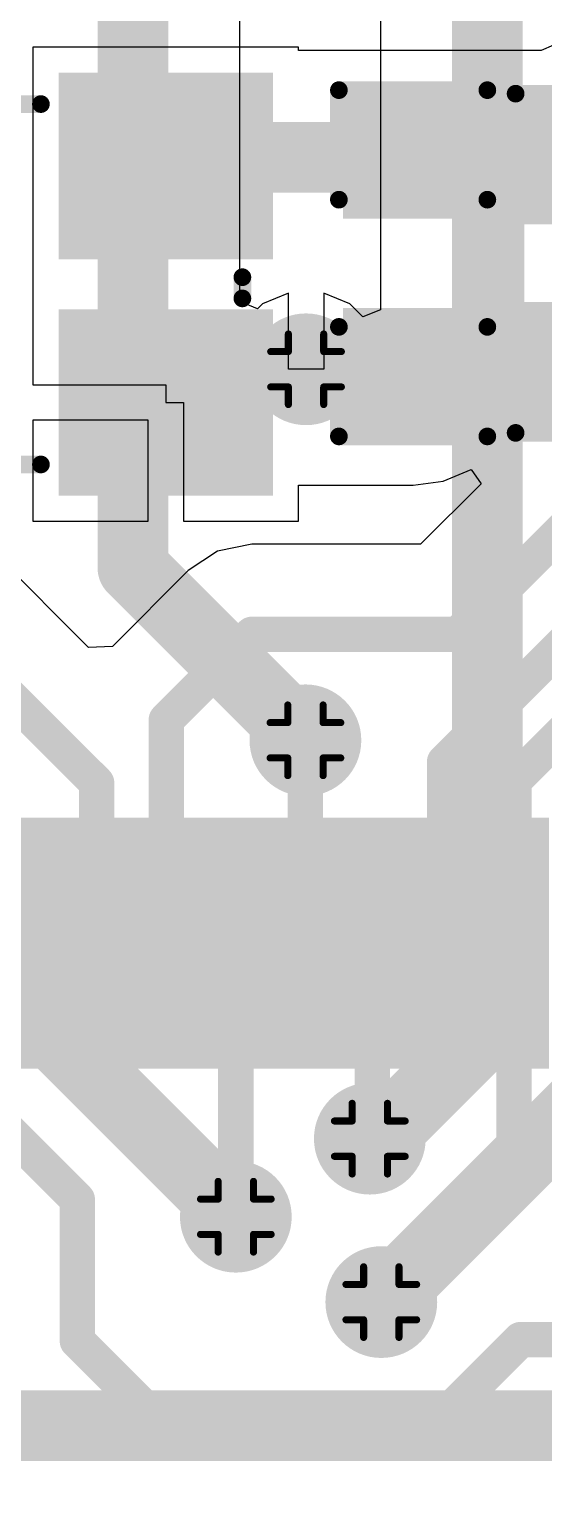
# Model space of a CAD drawing. Header units: millimetres. Extents: x -2.4 to 8.6, y -1 to 5.2.
# Drawn here: x 0.8515 to 0.9969, y 0.5521 to 0.9711 of the extents above; entities that cross this region are included whole.
import ezdxf

# ---------------------------------------------------------------- set-up
doc = ezdxf.new("R2010")
doc.units = ezdxf.units.MM
doc.header["$MEASUREMENT"] = 0
for name, color, linetype in [('BottomLayer', 5, 'Continuous'), ('BottomSolder', 6, 'Continuous'), ('DrillDrawing', 1, 'Continuous'), ('Mechanical2', 216, 'Continuous'), ('TopLayer', 1, 'Continuous'), ('TopOverlay', 2, 'Continuous'), ('TopPaste', 8, 'Continuous'), ('TopSolder', 216, 'Continuous'), ('ViaHoleLayer', 16, 'Continuous')]:
    doc.layers.add(name, color=color, linetype=linetype)

# ---------------------------------------------------------------- blocks, each defined once
blk = doc.blocks.new('3TJ481920NYLBC_8')
at = {"layer": 'TopLayer'}
for points in [[(-0.07087, 0.05709), (-0.01575, 0.05709), (-0.01575, 0.00984), (-0.07087, 0.00984)], [(0.01575, 0.05709), (0.07087, 0.05709), (0.07087, 0.00984), (0.01575, 0.00984)], [(-0.07087, -0.00984), (-0.01575, -0.00984), (-0.01575, -0.05709), (-0.07087, -0.05709)], [(0.01575, -0.00984), (0.07087, -0.00984), (0.07087, -0.05709), (0.01575, -0.05709)]]:
    blk.add_hatch(color=1, dxfattribs=at).paths.add_polyline_path(points)
at = {"layer": 'TopPaste'}
for points in [[(-0.07087, 0.05709), (-0.01575, 0.05709), (-0.01575, 0.00984), (-0.07087, 0.00984)], [(0.01575, 0.05709), (0.07087, 0.05709), (0.07087, 0.00984), (0.01575, 0.00984)], [(-0.07087, -0.00984), (-0.01575, -0.00984), (-0.01575, -0.05709), (-0.07087, -0.05709)], [(0.01575, -0.00984), (0.07087, -0.00984), (0.07087, -0.05709), (0.01575, -0.05709)]]:
    blk.add_hatch(color=8, dxfattribs=at).paths.add_polyline_path(points)
at = {"layer": 'TopSolder'}
for points in [[(-0.07362, 0.05984), (-0.01299, 0.05984), (-0.01299, 0.00709), (-0.07362, 0.00709)], [(0.01299, 0.05984), (0.07362, 0.05984), (0.07362, 0.00709), (0.01299, 0.00709)], [(-0.07362, -0.00709), (-0.01299, -0.00709), (-0.01299, -0.05984), (-0.07362, -0.05984)], [(0.01299, -0.00709), (0.07362, -0.00709), (0.07362, -0.05984), (0.01299, -0.05984)]]:
    blk.add_hatch(color=216, dxfattribs=at).paths.add_polyline_path(points)
at = {"layer": 'TopOverlay', "const_width": 0.005}
for points in [[(0.008, 0.051), (-0.008, 0.051)], [(-0.065, 0.004), (-0.065, -0.002)], [(0.065, 0.004), (0.065, -0.002)], [(0.008, -0.051), (-0.008, -0.051)]]:
    blk.add_lwpolyline(points, dxfattribs=at)
at = {"layer": 'TopOverlay'}
for points, const_width in [([(-0.00925, 0.051, 1), (-0.00675, 0.051, 1)], 0.0025), ([(0.00675, 0.051, 1), (0.00925, 0.051, 1)], 0.0025), ([(-0.06625, 0.004, 1), (-0.06375, 0.004, 1)], 0.0025), ([(0.06375, 0.004, 1), (0.06625, 0.004, 1)], 0.0025), ([(-0.06625, -0.002, 1), (-0.06375, -0.002, 1)], 0.0025), ([(0.06375, -0.002, 1), (0.06625, -0.002, 1)], 0.0025), ([(-0.07784, -0.037, 1), (-0.08416, -0.037, 1)], 0.01), ([(-0.08666, -0.037, 1), (-0.08166, -0.037, 1)], 0.005), ([(-0.08034, -0.037, 1), (-0.07534, -0.037, 1)], 0.005), ([(-0.00925, -0.051, 1), (-0.00675, -0.051, 1)], 0.0025), ([(0.00675, -0.051, 1), (0.00925, -0.051, 1)], 0.0025)]:
    blk.add_lwpolyline(points, format="xyb", close=True, dxfattribs=dict(at, const_width=const_width))
blk = doc.blocks.new('32TQFP_10')
at = {"layer": 'TopLayer'}
for points in [[(-0.0748, 0.09055), (-0.0748, 0.15354), (-0.06299, 0.15354), (-0.06299, 0.09055)], [(-0.05512, 0.09055), (-0.05512, 0.15354), (-0.04331, 0.15354), (-0.04331, 0.09055)], [(-0.03543, 0.09055), (-0.03543, 0.15354), (-0.02362, 0.15354), (-0.02362, 0.09055)], [(-0.01575, 0.09055), (-0.01575, 0.15354), (-0.00394, 0.15354), (-0.00394, 0.09055)], [(0.00394, 0.09055), (0.00394, 0.15354), (0.01575, 0.15354), (0.01575, 0.09055)], [(0.02362, 0.09055), (0.02362, 0.15354), (0.03543, 0.15354), (0.03543, 0.09055)], [(0.04331, 0.09055), (0.04331, 0.15354), (0.05512, 0.15354), (0.05512, 0.09055)], [(0.06299, 0.09055), (0.06299, 0.15354), (0.0748, 0.15354), (0.0748, 0.09055)], [(-0.15354, 0.0748), (-0.09055, 0.0748), (-0.09055, 0.06299), (-0.15354, 0.06299)], [(0.09055, 0.0748), (0.15354, 0.0748), (0.15354, 0.06299), (0.09055, 0.06299)], [(-0.15354, 0.05512), (-0.09055, 0.05512), (-0.09055, 0.04331), (-0.15354, 0.04331)], [(0.09055, 0.05512), (0.15354, 0.05512), (0.15354, 0.04331), (0.09055, 0.04331)], [(-0.15354, 0.03543), (-0.09055, 0.03543), (-0.09055, 0.02362), (-0.15354, 0.02362)], [(0.09055, 0.03543), (0.15354, 0.03543), (0.15354, 0.02362), (0.09055, 0.02362)], [(-0.15354, 0.01575), (-0.09055, 0.01575), (-0.09055, 0.00394), (-0.15354, 0.00394)], [(0.09055, 0.01575), (0.15354, 0.01575), (0.15354, 0.00394), (0.09055, 0.00394)], [(-0.15354, -0.00394), (-0.09055, -0.00394), (-0.09055, -0.01575), (-0.15354, -0.01575)], [(0.09055, -0.00394), (0.15354, -0.00394), (0.15354, -0.01575), (0.09055, -0.01575)], [(-0.15354, -0.02362), (-0.09055, -0.02362), (-0.09055, -0.03543), (-0.15354, -0.03543)], [(0.09055, -0.02362), (0.15354, -0.02362), (0.15354, -0.03543), (0.09055, -0.03543)], [(-0.15354, -0.04331), (-0.09055, -0.04331), (-0.09055, -0.05512), (-0.15354, -0.05512)], [(0.09055, -0.04331), (0.15354, -0.04331), (0.15354, -0.05512), (0.09055, -0.05512)], [(-0.15354, -0.06299), (-0.09055, -0.06299), (-0.09055, -0.0748), (-0.15354, -0.0748)], [(0.09055, -0.06299), (0.15354, -0.06299), (0.15354, -0.0748), (0.09055, -0.0748)], [(-0.06299, -0.09055), (-0.06299, -0.15354), (-0.0748, -0.15354), (-0.0748, -0.09055)], [(-0.04331, -0.09055), (-0.04331, -0.15354), (-0.05512, -0.15354), (-0.05512, -0.09055)], [(-0.02362, -0.09055), (-0.02362, -0.15354), (-0.03543, -0.15354), (-0.03543, -0.09055)], [(-0.00394, -0.09055), (-0.00394, -0.15354), (-0.01575, -0.15354), (-0.01575, -0.09055)], [(0.01575, -0.09055), (0.01575, -0.15354), (0.00394, -0.15354), (0.00394, -0.09055)], [(0.03543, -0.09055), (0.03543, -0.15354), (0.02362, -0.15354), (0.02362, -0.09055)], [(0.05512, -0.09055), (0.05512, -0.15354), (0.04331, -0.15354), (0.04331, -0.09055)], [(0.0748, -0.09055), (0.0748, -0.15354), (0.06299, -0.15354), (0.06299, -0.09055)]]:
    blk.add_hatch(color=1, dxfattribs=at).paths.add_polyline_path(points)
at = {"layer": 'TopPaste'}
for points in [[(-0.0748, 0.09055), (-0.0748, 0.15354), (-0.06299, 0.15354), (-0.06299, 0.09055)], [(-0.05512, 0.09055), (-0.05512, 0.15354), (-0.04331, 0.15354), (-0.04331, 0.09055)], [(-0.03543, 0.09055), (-0.03543, 0.15354), (-0.02362, 0.15354), (-0.02362, 0.09055)], [(-0.01575, 0.09055), (-0.01575, 0.15354), (-0.00394, 0.15354), (-0.00394, 0.09055)], [(0.00394, 0.09055), (0.00394, 0.15354), (0.01575, 0.15354), (0.01575, 0.09055)], [(0.02362, 0.09055), (0.02362, 0.15354), (0.03543, 0.15354), (0.03543, 0.09055)], [(0.04331, 0.09055), (0.04331, 0.15354), (0.05512, 0.15354), (0.05512, 0.09055)], [(0.06299, 0.09055), (0.06299, 0.15354), (0.0748, 0.15354), (0.0748, 0.09055)], [(-0.15354, 0.0748), (-0.09055, 0.0748), (-0.09055, 0.06299), (-0.15354, 0.06299)], [(0.09055, 0.0748), (0.15354, 0.0748), (0.15354, 0.06299), (0.09055, 0.06299)], [(-0.15354, 0.05512), (-0.09055, 0.05512), (-0.09055, 0.04331), (-0.15354, 0.04331)], [(0.09055, 0.05512), (0.15354, 0.05512), (0.15354, 0.04331), (0.09055, 0.04331)], [(-0.15354, 0.03543), (-0.09055, 0.03543), (-0.09055, 0.02362), (-0.15354, 0.02362)], [(0.09055, 0.03543), (0.15354, 0.03543), (0.15354, 0.02362), (0.09055, 0.02362)], [(-0.15354, 0.01575), (-0.09055, 0.01575), (-0.09055, 0.00394), (-0.15354, 0.00394)], [(0.09055, 0.01575), (0.15354, 0.01575), (0.15354, 0.00394), (0.09055, 0.00394)], [(-0.15354, -0.00394), (-0.09055, -0.00394), (-0.09055, -0.01575), (-0.15354, -0.01575)], [(0.09055, -0.00394), (0.15354, -0.00394), (0.15354, -0.01575), (0.09055, -0.01575)], [(-0.15354, -0.02362), (-0.09055, -0.02362), (-0.09055, -0.03543), (-0.15354, -0.03543)], [(0.09055, -0.02362), (0.15354, -0.02362), (0.15354, -0.03543), (0.09055, -0.03543)], [(-0.15354, -0.04331), (-0.09055, -0.04331), (-0.09055, -0.05512), (-0.15354, -0.05512)], [(0.09055, -0.04331), (0.15354, -0.04331), (0.15354, -0.05512), (0.09055, -0.05512)], [(-0.15354, -0.06299), (-0.09055, -0.06299), (-0.09055, -0.0748), (-0.15354, -0.0748)], [(0.09055, -0.06299), (0.15354, -0.06299), (0.15354, -0.0748), (0.09055, -0.0748)], [(-0.06299, -0.09055), (-0.06299, -0.15354), (-0.0748, -0.15354), (-0.0748, -0.09055)], [(-0.04331, -0.09055), (-0.04331, -0.15354), (-0.05512, -0.15354), (-0.05512, -0.09055)], [(-0.02362, -0.09055), (-0.02362, -0.15354), (-0.03543, -0.15354), (-0.03543, -0.09055)], [(-0.00394, -0.09055), (-0.00394, -0.15354), (-0.01575, -0.15354), (-0.01575, -0.09055)], [(0.01575, -0.09055), (0.01575, -0.15354), (0.00394, -0.15354), (0.00394, -0.09055)], [(0.03543, -0.09055), (0.03543, -0.15354), (0.02362, -0.15354), (0.02362, -0.09055)], [(0.05512, -0.09055), (0.05512, -0.15354), (0.04331, -0.15354), (0.04331, -0.09055)], [(0.0748, -0.09055), (0.0748, -0.15354), (0.06299, -0.15354), (0.06299, -0.09055)]]:
    blk.add_hatch(color=8, dxfattribs=at).paths.add_polyline_path(points)
at = {"layer": 'TopSolder'}
for points in [[(-0.0788, 0.08655), (-0.0788, 0.15754), (-0.05899, 0.15754), (-0.05899, 0.08655)], [(-0.05912, 0.08655), (-0.05912, 0.15754), (-0.03931, 0.15754), (-0.03931, 0.08655)], [(-0.03943, 0.08655), (-0.03943, 0.15754), (-0.01962, 0.15754), (-0.01962, 0.08655)], [(-0.01975, 0.08655), (-0.01975, 0.15754), (0.00006, 0.15754), (0.00006, 0.08655)], [(-0.00006, 0.08655), (-0.00006, 0.15754), (0.01975, 0.15754), (0.01975, 0.08655)], [(0.01962, 0.08655), (0.01962, 0.15754), (0.03943, 0.15754), (0.03943, 0.08655)], [(0.03931, 0.08655), (0.03931, 0.15754), (0.05912, 0.15754), (0.05912, 0.08655)], [(0.05899, 0.08655), (0.05899, 0.15754), (0.0788, 0.15754), (0.0788, 0.08655)], [(-0.15754, 0.0788), (-0.08655, 0.0788), (-0.08655, 0.05899), (-0.15754, 0.05899)], [(0.08655, 0.0788), (0.15754, 0.0788), (0.15754, 0.05899), (0.08655, 0.05899)], [(-0.15754, 0.05912), (-0.08655, 0.05912), (-0.08655, 0.03931), (-0.15754, 0.03931)], [(0.08655, 0.05912), (0.15754, 0.05912), (0.15754, 0.03931), (0.08655, 0.03931)], [(-0.15754, 0.03943), (-0.08655, 0.03943), (-0.08655, 0.01962), (-0.15754, 0.01962)], [(0.08655, 0.03943), (0.15754, 0.03943), (0.15754, 0.01962), (0.08655, 0.01962)], [(-0.15754, 0.01975), (-0.08655, 0.01975), (-0.08655, -0.00006), (-0.15754, -0.00006)], [(0.08655, 0.01975), (0.15754, 0.01975), (0.15754, -0.00006), (0.08655, -0.00006)], [(-0.15754, 0.00006), (-0.08655, 0.00006), (-0.08655, -0.01975), (-0.15754, -0.01975)], [(0.08655, 0.00006), (0.15754, 0.00006), (0.15754, -0.01975), (0.08655, -0.01975)], [(-0.15754, -0.01962), (-0.08655, -0.01962), (-0.08655, -0.03943), (-0.15754, -0.03943)], [(0.08655, -0.01962), (0.15754, -0.01962), (0.15754, -0.03943), (0.08655, -0.03943)], [(-0.15754, -0.03931), (-0.08655, -0.03931), (-0.08655, -0.05912), (-0.15754, -0.05912)], [(0.08655, -0.03931), (0.15754, -0.03931), (0.15754, -0.05912), (0.08655, -0.05912)], [(-0.15754, -0.05899), (-0.08655, -0.05899), (-0.08655, -0.0788), (-0.15754, -0.0788)], [(0.08655, -0.05899), (0.15754, -0.05899), (0.15754, -0.0788), (0.08655, -0.0788)], [(-0.05899, -0.08655), (-0.05899, -0.15754), (-0.0788, -0.15754), (-0.0788, -0.08655)], [(-0.03931, -0.08655), (-0.03931, -0.15754), (-0.05912, -0.15754), (-0.05912, -0.08655)], [(-0.01962, -0.08655), (-0.01962, -0.15754), (-0.03943, -0.15754), (-0.03943, -0.08655)], [(0.00006, -0.08655), (0.00006, -0.15754), (-0.01975, -0.15754), (-0.01975, -0.08655)], [(0.01975, -0.08655), (0.01975, -0.15754), (-0.00006, -0.15754), (-0.00006, -0.08655)], [(0.03943, -0.08655), (0.03943, -0.15754), (0.01962, -0.15754), (0.01962, -0.08655)], [(0.05912, -0.08655), (0.05912, -0.15754), (0.03931, -0.15754), (0.03931, -0.08655)], [(0.0788, -0.08655), (0.0788, -0.15754), (0.05899, -0.15754), (0.05899, -0.08655)]]:
    blk.add_hatch(color=216, dxfattribs=at).paths.add_polyline_path(points)
at = {"layer": 'TopOverlay', "const_width": 0.005}
for points in [[(-0.082, 0.106), (-0.104, 0.084)], [(0.082, 0.106), (0.104, 0.084)], [(-0.10894, -0.08494), (-0.08694, -0.10694)], [(0.10895, -0.08494), (0.08694, -0.10694)]]:
    blk.add_lwpolyline(points, dxfattribs=at)
at = {"layer": 'TopOverlay'}
for points, const_width in [([(-0.08325, 0.106, 1), (-0.08075, 0.106, 1)], 0.0025), ([(0.08075, 0.106, 1), (0.08325, 0.106, 1)], 0.0025), ([(-0.129, 0.089, 1), (-0.139, 0.089, 1)], 0.01), ([(-0.1415, 0.089, 1), (-0.1365, 0.089, 1)], 0.005), ([(-0.1315, 0.089, 1), (-0.1265, 0.089, 1)], 0.005), ([(-0.10525, 0.084, 1), (-0.10275, 0.084, 1)], 0.0025), ([(0.10275, 0.084, 1), (0.10525, 0.084, 1)], 0.0025), ([(-0.11019, -0.08494, 1), (-0.10769, -0.08494, 1)], 0.0025), ([(0.10769, -0.08494, 1), (0.1102, -0.08494, 1)], 0.0025), ([(-0.08819, -0.10694, 1), (-0.08569, -0.10694, 1)], 0.0025), ([(0.08569, -0.10694, 1), (0.08819, -0.10694, 1)], 0.0025)]:
    blk.add_lwpolyline(points, format="xyb", close=True, dxfattribs=dict(at, const_width=const_width))
blk = doc.blocks.new('R___0603_14')
at = {"layer": 'TopLayer'}
for points in [[(-0.015, 0.0175), (-0.015, -0.0175), (-0.045, -0.0175), (-0.045, 0.0175)], [(0.045, 0.0175), (0.045, -0.0175), (0.015, -0.0175), (0.015, 0.0175)]]:
    blk.add_hatch(color=1, dxfattribs=at).paths.add_polyline_path(points)
at = {"layer": 'TopPaste'}
for points in [[(-0.015, 0.0175), (-0.015, -0.0175), (-0.045, -0.0175), (-0.045, 0.0175)], [(0.045, 0.0175), (0.045, -0.0175), (0.015, -0.0175), (0.015, 0.0175)]]:
    blk.add_hatch(color=8, dxfattribs=at).paths.add_polyline_path(points)
at = {"layer": 'TopSolder'}
for points in [[(-0.011, 0.0215), (-0.011, -0.0215), (-0.049, -0.0215), (-0.049, 0.0215)], [(0.049, 0.0215), (0.049, -0.0215), (0.011, -0.0215), (0.011, 0.0215)]]:
    blk.add_hatch(color=216, dxfattribs=at).paths.add_polyline_path(points)
at = {"layer": 'TopOverlay', "const_width": 0.005}
for points in [[(-0.048, 0.021), (0.048, 0.021)], [(-0.048, 0.021), (-0.048, -0.021)], [(0.048, 0.021), (0.048, -0.021)], [(-0.048, -0.021), (0.048, -0.021)]]:
    blk.add_lwpolyline(points, dxfattribs=at)
at = {"layer": 'TopOverlay', "const_width": 0.0025}
for points in [[(-0.04925, 0.021, 1), (-0.04675, 0.021, 1)], [(-0.04925, 0.021, 1), (-0.04675, 0.021, 1)], [(0.04675, 0.021, 1), (0.04925, 0.021, 1)], [(0.04675, 0.021, 1), (0.04925, 0.021, 1)], [(-0.04925, -0.021, 1), (-0.04675, -0.021, 1)], [(-0.04925, -0.021, 1), (-0.04675, -0.021, 1)], [(0.04675, -0.021, 1), (0.04925, -0.021, 1)], [(0.04675, -0.021, 1), (0.04925, -0.021, 1)]]:
    blk.add_lwpolyline(points, format="xyb", close=True, dxfattribs=at)
blk = doc.blocks.new('C___0603_38')
at = {"layer": 'TopLayer'}
for points in [[(-0.015, 0.0175), (-0.015, -0.0175), (-0.045, -0.0175), (-0.045, 0.0175)], [(0.045, 0.0175), (0.045, -0.0175), (0.015, -0.0175), (0.015, 0.0175)]]:
    blk.add_hatch(color=1, dxfattribs=at).paths.add_polyline_path(points)
at = {"layer": 'TopPaste'}
for points in [[(-0.015, 0.0175), (-0.015, -0.0175), (-0.045, -0.0175), (-0.045, 0.0175)], [(0.045, 0.0175), (0.045, -0.0175), (0.015, -0.0175), (0.015, 0.0175)]]:
    blk.add_hatch(color=8, dxfattribs=at).paths.add_polyline_path(points)
at = {"layer": 'TopSolder'}
for points in [[(-0.01264, 0.01986), (-0.01264, -0.01986), (-0.04736, -0.01986), (-0.04736, 0.01986)], [(0.04736, 0.01986), (0.04736, -0.01986), (0.01264, -0.01986), (0.01264, 0.01986)]]:
    blk.add_hatch(color=216, dxfattribs=at).paths.add_polyline_path(points)
at = {"layer": 'TopOverlay', "const_width": 0.005}
for points in [[(-0.049, 0.021), (-0.018, 0.021)], [(-0.049, 0.021), (-0.049, -0.021)], [(0.018, 0.021), (0.049, 0.021)], [(0.049, 0.021), (0.049, -0.021)], [(-0.049, -0.021), (-0.018, -0.021)], [(0.018, -0.021), (0.049, -0.021)]]:
    blk.add_lwpolyline(points, dxfattribs=at)
at = {"layer": 'TopOverlay', "const_width": 0.0025}
for points in [[(-0.05025, 0.021, 1), (-0.04775, 0.021, 1)], [(-0.05025, 0.021, 1), (-0.04775, 0.021, 1)], [(-0.01925, 0.021, 1), (-0.01675, 0.021, 1)], [(0.01675, 0.021, 1), (0.01925, 0.021, 1)], [(0.04775, 0.021, 1), (0.05025, 0.021, 1)], [(0.04775, 0.021, 1), (0.05025, 0.021, 1)], [(-0.05025, -0.021, 1), (-0.04775, -0.021, 1)], [(-0.05025, -0.021, 1), (-0.04775, -0.021, 1)], [(-0.01925, -0.021, 1), (-0.01675, -0.021, 1)], [(0.01675, -0.021, 1), (0.01925, -0.021, 1)], [(0.04775, -0.021, 1), (0.05025, -0.021, 1)], [(0.04775, -0.021, 1), (0.05025, -0.021, 1)]]:
    blk.add_lwpolyline(points, format="xyb", close=True, dxfattribs=at)

msp = doc.modelspace()

# ---------------------------------------------------------------- hatches: boundary and pattern name
at = {"layer": 'BottomLayer'}
h = msp.add_hatch(color=5, dxfattribs=at)
edge = h.paths.add_edge_path()
edge.add_arc((0.9297, 0.875), 0.01181, 0, 360)
h = msp.add_hatch(color=5, dxfattribs=at)
edge = h.paths.add_edge_path()
edge.add_arc((0.92953, 0.77), 0.01181, 0, 360)
h = msp.add_hatch(color=5, dxfattribs=at)
edge = h.paths.add_edge_path()
edge.add_arc((0.94775, 0.65725), 0.01181, 0, 360)
h = msp.add_hatch(color=5, dxfattribs=at)
edge = h.paths.add_edge_path()
edge.add_arc((0.90984, 0.63516), 0.01181, 0, 360)
h = msp.add_hatch(color=5, dxfattribs=at)
edge = h.paths.add_edge_path()
edge.add_arc((0.951, 0.611), 0.01181, 0, 360)
at = {"layer": 'BottomSolder'}
h = msp.add_hatch(color=6, dxfattribs=at)
edge = h.paths.add_edge_path()
edge.add_arc((0.9297, 0.875), 0.01581, 0, 360)
h = msp.add_hatch(color=6, dxfattribs=at)
edge = h.paths.add_edge_path()
edge.add_arc((0.92953, 0.77), 0.01581, 0, 360)
h = msp.add_hatch(color=6, dxfattribs=at)
edge = h.paths.add_edge_path()
edge.add_arc((0.94775, 0.65725), 0.01581, 0, 360)
h = msp.add_hatch(color=6, dxfattribs=at)
edge = h.paths.add_edge_path()
edge.add_arc((0.90984, 0.63516), 0.01581, 0, 360)
h = msp.add_hatch(color=6, dxfattribs=at)
edge = h.paths.add_edge_path()
edge.add_arc((0.951, 0.611), 0.01581, 0, 360)
at = {"layer": 'TopLayer'}
h = msp.add_hatch(color=1, dxfattribs=at)
edge = h.paths.add_edge_path()
edge.add_arc((0.9297, 0.875), 0.01181, 0, 360)
h = msp.add_hatch(color=1, dxfattribs=at)
edge = h.paths.add_edge_path()
edge.add_arc((0.92953, 0.77), 0.01181, 0, 360)
h = msp.add_hatch(color=1, dxfattribs=at)
edge = h.paths.add_edge_path()
edge.add_arc((0.94775, 0.65725), 0.01181, 0, 360)
h = msp.add_hatch(color=1, dxfattribs=at)
edge = h.paths.add_edge_path()
edge.add_arc((0.90984, 0.63516), 0.01181, 0, 360)
h = msp.add_hatch(color=1, dxfattribs=at)
edge = h.paths.add_edge_path()
edge.add_arc((0.951, 0.611), 0.01181, 0, 360)
at = {"layer": 'TopSolder'}
h = msp.add_hatch(color=216, dxfattribs=at)
edge = h.paths.add_edge_path()
edge.add_arc((0.9297, 0.875), 0.01581, 0, 360)
h = msp.add_hatch(color=216, dxfattribs=at)
edge = h.paths.add_edge_path()
edge.add_arc((0.92953, 0.77), 0.01581, 0, 360)
h = msp.add_hatch(color=216, dxfattribs=at)
edge = h.paths.add_edge_path()
edge.add_arc((0.94775, 0.65725), 0.01581, 0, 360)
h = msp.add_hatch(color=216, dxfattribs=at)
edge = h.paths.add_edge_path()
edge.add_arc((0.90984, 0.63516), 0.01581, 0, 360)
h = msp.add_hatch(color=216, dxfattribs=at)
edge = h.paths.add_edge_path()
edge.add_arc((0.951, 0.611), 0.01581, 0, 360)
at = {"layer": 'ViaHoleLayer'}
h = msp.add_hatch(color=16, dxfattribs=at)
edge = h.paths.add_edge_path()
edge.add_arc((0.9297, 0.875), 0.00591, 0, 360)
h = msp.add_hatch(color=16, dxfattribs=at)
edge = h.paths.add_edge_path()
edge.add_arc((0.92953, 0.77), 0.00591, 0, 360)
h = msp.add_hatch(color=16, dxfattribs=at)
edge = h.paths.add_edge_path()
edge.add_arc((0.94775, 0.65725), 0.00591, 0, 360)
h = msp.add_hatch(color=16, dxfattribs=at)
edge = h.paths.add_edge_path()
edge.add_arc((0.90984, 0.63516), 0.00591, 0, 360)
h = msp.add_hatch(color=16, dxfattribs=at)
edge = h.paths.add_edge_path()
edge.add_arc((0.951, 0.611), 0.00591, 0, 360)

# ---------------------------------------------------------------- linework, layer by layer
at = {"layer": 'BottomLayer'}
for p, q in [((0.91097, 0.89418), (0.91097, 1.12073)), ((0.95075, 1.11803), (0.95075, 0.89187)), ((0.91597, 0.89211), (0.91097, 0.89418)), ((0.91735, 0.89349), (0.91597, 0.89211)), ((0.9247, 0.89654), (0.91735, 0.89349)), ((0.9247, 0.875), (0.9247, 0.89654)), ((0.94206, 0.89349), (0.9347, 0.89654)), ((0.9347, 0.89654), (0.9347, 0.875)), ((0.94575, 0.8898), (0.94206, 0.89349)), ((0.95075, 0.89187), (0.94575, 0.8898)), ((0.9347, 0.875), (0.9247, 0.875))]:
    msp.add_line(p, q, dxfattribs=at)
at = {"layer": 'BottomLayer', "const_width": 0.02}
for points in [[(0.88071, 0.81882), (0.88071, 1.13071)], [(0.98101, 0.6878), (0.98101, 1.12801)], [(0.88071, 0.81882), (0.92953, 0.77)], [(0.83071, 0.71429), (0.90984, 0.63516)], [(0.95115, 0.65794), (0.98101, 0.6878)], [(0.951, 0.611), (1.021, 0.681)], [(0.94775, 0.65725), (0.94844, 0.65794)], [(0.94844, 0.65794), (0.95115, 0.65794)], [(0.814, 0.576), (1.033, 0.576)]]:
    msp.add_lwpolyline(points, dxfattribs=at)
at = {"layer": 'BottomLayer', "const_width": 0.01}
for points in [[(0.87571, 0.81882, 1), (0.88571, 0.81882, 1)], [(0.87571, 0.81882, 1), (0.88571, 0.81882, 1)], [(0.92453, 0.77, 1), (0.93453, 0.77, 1)], [(0.97601, 0.6878, 1), (0.98601, 0.6878, 1)], [(0.97601, 0.6878, 1), (0.98601, 0.6878, 1)], [(0.94275, 0.65725, 1), (0.95275, 0.65725, 1)], [(0.94344, 0.65794, 1), (0.95344, 0.65794, 1)], [(0.94344, 0.65794, 1), (0.95344, 0.65794, 1)], [(0.94615, 0.65794, 1), (0.95615, 0.65794, 1)], [(0.94615, 0.65794, 1), (0.95615, 0.65794, 1)], [(0.90484, 0.63516, 1), (0.91484, 0.63516, 1)], [(0.946, 0.611, 1), (0.956, 0.611, 1)]]:
    msp.add_lwpolyline(points, format="xyb", close=True, dxfattribs=at)
at = {"layer": 'DrillDrawing', "const_width": 0.002}
for points in [[(0.9247, 0.88), (0.9247, 0.885)], [(0.9247, 0.885), (0.9347, 0.885)], [(0.9347, 0.88), (0.9347, 0.885)], [(0.9197, 0.87), (0.9197, 0.88)], [(0.9197, 0.88), (0.9247, 0.88)], [(0.9347, 0.88), (0.9397, 0.88)], [(0.9397, 0.87), (0.9397, 0.88)], [(0.9197, 0.87), (0.9247, 0.87)], [(0.9247, 0.865), (0.9247, 0.87)], [(0.9347, 0.87), (0.9397, 0.87)], [(0.9347, 0.865), (0.9347, 0.87)], [(0.9247, 0.865), (0.9347, 0.865)], [(0.92453, 0.775), (0.92453, 0.78)], [(0.92453, 0.78), (0.93453, 0.78)], [(0.93453, 0.775), (0.93453, 0.78)], [(0.91953, 0.765), (0.91953, 0.775)], [(0.91953, 0.775), (0.92453, 0.775)], [(0.93453, 0.775), (0.93953, 0.775)], [(0.93953, 0.765), (0.93953, 0.775)], [(0.91953, 0.765), (0.92453, 0.765)], [(0.92453, 0.76), (0.92453, 0.765)], [(0.93453, 0.765), (0.93953, 0.765)], [(0.93453, 0.76), (0.93453, 0.765)], [(0.92453, 0.76), (0.93453, 0.76)], [(0.94275, 0.66225), (0.94275, 0.66725)], [(0.94275, 0.66725), (0.95275, 0.66725)], [(0.95275, 0.66225), (0.95275, 0.66725)], [(0.93775, 0.65225), (0.93775, 0.66225)], [(0.93775, 0.66225), (0.94275, 0.66225)], [(0.95275, 0.66225), (0.95775, 0.66225)], [(0.95775, 0.65225), (0.95775, 0.66225)], [(0.93775, 0.65225), (0.94275, 0.65225)], [(0.94275, 0.64725), (0.94275, 0.65225)], [(0.95275, 0.65225), (0.95775, 0.65225)], [(0.95275, 0.64725), (0.95275, 0.65225)], [(0.90484, 0.64016), (0.90484, 0.64516)], [(0.90484, 0.64516), (0.91484, 0.64516)], [(0.91484, 0.64016), (0.91484, 0.64516)], [(0.94275, 0.64725), (0.95275, 0.64725)], [(0.89984, 0.63016), (0.89984, 0.64016)], [(0.89984, 0.64016), (0.90484, 0.64016)], [(0.91484, 0.64016), (0.91984, 0.64016)], [(0.91984, 0.63016), (0.91984, 0.64016)], [(0.89984, 0.63016), (0.90484, 0.63016)], [(0.90484, 0.62516), (0.90484, 0.63016)], [(0.91484, 0.63016), (0.91984, 0.63016)], [(0.91484, 0.62516), (0.91484, 0.63016)], [(0.90484, 0.62516), (0.91484, 0.62516)], [(0.946, 0.616), (0.946, 0.621)], [(0.946, 0.621), (0.956, 0.621)], [(0.956, 0.616), (0.956, 0.621)], [(0.941, 0.606), (0.941, 0.616)], [(0.941, 0.616), (0.946, 0.616)], [(0.956, 0.616), (0.961, 0.616)], [(0.961, 0.606), (0.961, 0.616)], [(0.941, 0.606), (0.946, 0.606)], [(0.946, 0.601), (0.946, 0.606)], [(0.956, 0.606), (0.961, 0.606)], [(0.956, 0.601), (0.956, 0.606)], [(0.946, 0.601), (0.956, 0.601)]]:
    msp.add_lwpolyline(points, dxfattribs=at)
at = {"layer": 'DrillDrawing', "const_width": 0.001}
for points in [[(0.9242, 0.885, 1), (0.9252, 0.885, 1)], [(0.9242, 0.885, 1), (0.9252, 0.885, 1)], [(0.9342, 0.885, 1), (0.9352, 0.885, 1)], [(0.9342, 0.885, 1), (0.9352, 0.885, 1)], [(0.9192, 0.88, 1), (0.9202, 0.88, 1)], [(0.9192, 0.88, 1), (0.9202, 0.88, 1)], [(0.9242, 0.88, 1), (0.9252, 0.88, 1)], [(0.9242, 0.88, 1), (0.9252, 0.88, 1)], [(0.9342, 0.88, 1), (0.9352, 0.88, 1)], [(0.9342, 0.88, 1), (0.9352, 0.88, 1)], [(0.9392, 0.88, 1), (0.9402, 0.88, 1)], [(0.9392, 0.88, 1), (0.9402, 0.88, 1)], [(0.9192, 0.87, 1), (0.9202, 0.87, 1)], [(0.9192, 0.87, 1), (0.9202, 0.87, 1)], [(0.9242, 0.87, 1), (0.9252, 0.87, 1)], [(0.9242, 0.87, 1), (0.9252, 0.87, 1)], [(0.9342, 0.87, 1), (0.9352, 0.87, 1)], [(0.9342, 0.87, 1), (0.9352, 0.87, 1)], [(0.9392, 0.87, 1), (0.9402, 0.87, 1)], [(0.9392, 0.87, 1), (0.9402, 0.87, 1)], [(0.9242, 0.865, 1), (0.9252, 0.865, 1)], [(0.9242, 0.865, 1), (0.9252, 0.865, 1)], [(0.9342, 0.865, 1), (0.9352, 0.865, 1)], [(0.9342, 0.865, 1), (0.9352, 0.865, 1)], [(0.92403, 0.78, 1), (0.92503, 0.78, 1)], [(0.92403, 0.78, 1), (0.92503, 0.78, 1)], [(0.93403, 0.78, 1), (0.93503, 0.78, 1)], [(0.93403, 0.78, 1), (0.93503, 0.78, 1)], [(0.91903, 0.775, 1), (0.92003, 0.775, 1)], [(0.91903, 0.775, 1), (0.92003, 0.775, 1)], [(0.92403, 0.775, 1), (0.92503, 0.775, 1)], [(0.92403, 0.775, 1), (0.92503, 0.775, 1)], [(0.93403, 0.775, 1), (0.93503, 0.775, 1)], [(0.93403, 0.775, 1), (0.93503, 0.775, 1)], [(0.93903, 0.775, 1), (0.94003, 0.775, 1)], [(0.93903, 0.775, 1), (0.94003, 0.775, 1)], [(0.91903, 0.765, 1), (0.92003, 0.765, 1)], [(0.91903, 0.765, 1), (0.92003, 0.765, 1)], [(0.92403, 0.765, 1), (0.92503, 0.765, 1)], [(0.92403, 0.765, 1), (0.92503, 0.765, 1)], [(0.93403, 0.765, 1), (0.93503, 0.765, 1)], [(0.93403, 0.765, 1), (0.93503, 0.765, 1)], [(0.93903, 0.765, 1), (0.94003, 0.765, 1)], [(0.93903, 0.765, 1), (0.94003, 0.765, 1)], [(0.92403, 0.76, 1), (0.92503, 0.76, 1)], [(0.92403, 0.76, 1), (0.92503, 0.76, 1)], [(0.93403, 0.76, 1), (0.93503, 0.76, 1)], [(0.93403, 0.76, 1), (0.93503, 0.76, 1)], [(0.94225, 0.66725, 1), (0.94325, 0.66725, 1)], [(0.94225, 0.66725, 1), (0.94325, 0.66725, 1)], [(0.95225, 0.66725, 1), (0.95325, 0.66725, 1)], [(0.95225, 0.66725, 1), (0.95325, 0.66725, 1)], [(0.93725, 0.66225, 1), (0.93825, 0.66225, 1)], [(0.93725, 0.66225, 1), (0.93825, 0.66225, 1)], [(0.94225, 0.66225, 1), (0.94325, 0.66225, 1)], [(0.94225, 0.66225, 1), (0.94325, 0.66225, 1)], [(0.95225, 0.66225, 1), (0.95325, 0.66225, 1)], [(0.95225, 0.66225, 1), (0.95325, 0.66225, 1)], [(0.95725, 0.66225, 1), (0.95825, 0.66225, 1)], [(0.95725, 0.66225, 1), (0.95825, 0.66225, 1)], [(0.93725, 0.65225, 1), (0.93825, 0.65225, 1)], [(0.93725, 0.65225, 1), (0.93825, 0.65225, 1)], [(0.94225, 0.65225, 1), (0.94325, 0.65225, 1)], [(0.94225, 0.65225, 1), (0.94325, 0.65225, 1)], [(0.95225, 0.65225, 1), (0.95325, 0.65225, 1)], [(0.95225, 0.65225, 1), (0.95325, 0.65225, 1)], [(0.95725, 0.65225, 1), (0.95825, 0.65225, 1)], [(0.95725, 0.65225, 1), (0.95825, 0.65225, 1)], [(0.90434, 0.64516, 1), (0.90534, 0.64516, 1)], [(0.90434, 0.64516, 1), (0.90534, 0.64516, 1)], [(0.91434, 0.64516, 1), (0.91534, 0.64516, 1)], [(0.91434, 0.64516, 1), (0.91534, 0.64516, 1)], [(0.94225, 0.64725, 1), (0.94325, 0.64725, 1)], [(0.94225, 0.64725, 1), (0.94325, 0.64725, 1)], [(0.95225, 0.64725, 1), (0.95325, 0.64725, 1)], [(0.95225, 0.64725, 1), (0.95325, 0.64725, 1)], [(0.89934, 0.64016, 1), (0.90034, 0.64016, 1)], [(0.89934, 0.64016, 1), (0.90034, 0.64016, 1)], [(0.90434, 0.64016, 1), (0.90534, 0.64016, 1)], [(0.90434, 0.64016, 1), (0.90534, 0.64016, 1)], [(0.91434, 0.64016, 1), (0.91534, 0.64016, 1)], [(0.91434, 0.64016, 1), (0.91534, 0.64016, 1)], [(0.91934, 0.64016, 1), (0.92034, 0.64016, 1)], [(0.91934, 0.64016, 1), (0.92034, 0.64016, 1)], [(0.89934, 0.63016, 1), (0.90034, 0.63016, 1)], [(0.89934, 0.63016, 1), (0.90034, 0.63016, 1)], [(0.90434, 0.63016, 1), (0.90534, 0.63016, 1)], [(0.90434, 0.63016, 1), (0.90534, 0.63016, 1)], [(0.91434, 0.63016, 1), (0.91534, 0.63016, 1)], [(0.91434, 0.63016, 1), (0.91534, 0.63016, 1)], [(0.91934, 0.63016, 1), (0.92034, 0.63016, 1)], [(0.91934, 0.63016, 1), (0.92034, 0.63016, 1)], [(0.90434, 0.62516, 1), (0.90534, 0.62516, 1)], [(0.90434, 0.62516, 1), (0.90534, 0.62516, 1)], [(0.91434, 0.62516, 1), (0.91534, 0.62516, 1)], [(0.91434, 0.62516, 1), (0.91534, 0.62516, 1)], [(0.9455, 0.621, 1), (0.9465, 0.621, 1)], [(0.9455, 0.621, 1), (0.9465, 0.621, 1)], [(0.9555, 0.621, 1), (0.9565, 0.621, 1)], [(0.9555, 0.621, 1), (0.9565, 0.621, 1)], [(0.9405, 0.616, 1), (0.9415, 0.616, 1)], [(0.9405, 0.616, 1), (0.9415, 0.616, 1)], [(0.9455, 0.616, 1), (0.9465, 0.616, 1)], [(0.9455, 0.616, 1), (0.9465, 0.616, 1)], [(0.9555, 0.616, 1), (0.9565, 0.616, 1)], [(0.9555, 0.616, 1), (0.9565, 0.616, 1)], [(0.9605, 0.616, 1), (0.9615, 0.616, 1)], [(0.9605, 0.616, 1), (0.9615, 0.616, 1)], [(0.9405, 0.606, 1), (0.9415, 0.606, 1)], [(0.9405, 0.606, 1), (0.9415, 0.606, 1)], [(0.9455, 0.606, 1), (0.9465, 0.606, 1)], [(0.9455, 0.606, 1), (0.9465, 0.606, 1)], [(0.9555, 0.606, 1), (0.9565, 0.606, 1)], [(0.9555, 0.606, 1), (0.9565, 0.606, 1)], [(0.9605, 0.606, 1), (0.9615, 0.606, 1)], [(0.9605, 0.606, 1), (0.9615, 0.606, 1)], [(0.9455, 0.601, 1), (0.9465, 0.601, 1)], [(0.9455, 0.601, 1), (0.9465, 0.601, 1)], [(0.9555, 0.601, 1), (0.9565, 0.601, 1)], [(0.9555, 0.601, 1), (0.9565, 0.601, 1)]]:
    msp.add_lwpolyline(points, format="xyb", close=True, dxfattribs=at)
at = {"layer": 'Mechanical2', "const_width": 0.01}
msp.add_lwpolyline([(1.33424, 2.13536, -6.230382), (0.47179, 2.13624)], format="xyb", dxfattribs=at)
at = {"layer": 'TopLayer'}
for p, q in [((0.92756, 0.96614), (0.85244, 0.96614)), ((0.85244, 0.96614), (0.85244, 0.8989)), ((0.92756, 0.96526), (0.92756, 0.96614)), ((0.99619, 0.96526), (0.92756, 0.96526)), ((0.99969, 0.96671), (0.99619, 0.96526)), ((0.85244, 0.8989), (0.85244, 0.87059)), ((0.85244, 0.87059), (0.89, 0.87059)), ((0.89, 0.87059), (0.89, 0.86559)), ((0.89, 0.86559), (0.895, 0.86559)), ((0.895, 0.86559), (0.895, 0.83197)), ((0.885, 0.86059), (0.85244, 0.86059)), ((0.85244, 0.86059), (0.85244, 0.83197)), ((0.885, 0.83197), (0.885, 0.86059)), ((0.96848, 0.84334), (0.97639, 0.84661)), ((0.97639, 0.84661), (0.97921, 0.84259)), ((0.96, 0.84222), (0.96848, 0.84334)), ((0.97921, 0.84259), (0.96212, 0.82549)), ((0.92756, 0.83197), (0.92756, 0.84222)), ((0.92756, 0.84222), (0.96, 0.84222)), ((0.85244, 0.83197), (0.885, 0.83197)), ((0.895, 0.83197), (0.92756, 0.83197)), ((0.86817, 0.79627), (0.83747, 0.82697)), ((0.90465, 0.82355), (0.89639, 0.81802)), ((0.91441, 0.82549), (0.90465, 0.82355)), ((0.96212, 0.82549), (0.91441, 0.82549)), ((0.89639, 0.81802), (0.87493, 0.79657)), ((0.87493, 0.79657), (0.86817, 0.79627))]:
    msp.add_line(p, q, dxfattribs=at)
at = {"layer": 'TopLayer', "const_width": 0.02}
msp.add_lwpolyline([(0.89, 0.93252, -0.414214), (0.89248, 0.935)], format="xyb", dxfattribs=at)
at = {"layer": 'TopLayer'}
for points, const_width in [([(0.89248, 0.935), (0.96, 0.935)], 0.02), ([(0.96, 0.935), (1.01, 0.935)], 0.02), ([(0.89, 0.86559), (0.89941, 0.875)], 0.025), ([(0.89941, 0.875), (0.9297, 0.875)], 0.025), ([(0.9297, 0.875), (0.96, 0.875)], 0.025), ([(0.9689, 0.7639), (1.065, 0.86)], 0.01), ([(0.97268, 0.8), (1.01, 0.83732)], 0.01), ([(0.80839, 0.82), (0.87047, 0.75791)], 0.01), ([(0.98858, 0.75858), (1.04, 0.81)], 0.01), ([(0.89016, 0.77575), (0.91441, 0.8)], 0.01), ([(0.91441, 0.8), (0.97268, 0.8)], 0.01), ([(0.89016, 0.7126), (0.89016, 0.77575)], 0.01), ([(0.92953, 0.7126), (0.92953, 0.77)], 0.01), ([(0.9689, 0.7126), (0.9689, 0.7639)], 0.01), ([(0.87047, 0.7126), (0.87047, 0.75791)], 0.01), ([(0.98858, 0.7126), (0.98858, 0.75858)], 0.01), ([(0.7974, 0.7126), (0.85079, 0.7126)], 0.01), ([(0.90984, 0.63516), (0.90984, 0.7126)], 0.01), ([(0.94848, 0.71187), (0.94921, 0.7126)], 0.01), ([(0.94848, 0.65798), (0.94848, 0.71187)], 0.01), ([(0.98858, 0.64858), (0.98858, 0.7126)], 0.01), ([(0.84555, 0.65945), (0.865, 0.64)], 0.01), ([(0.94775, 0.65725), (0.94848, 0.65798)], 0.01), ([(0.951, 0.611), (0.98858, 0.64858)], 0.01), ([(0.865, 0.6), (0.865, 0.64)], 0.01), ([(0.865, 0.6), (0.885, 0.58)], 0.01), ([(0.97, 0.58), (0.99039, 0.60039)], 0.01), ([(0.99039, 0.60039), (1.04173, 0.60039)], 0.01), ([(0.885, 0.58), (0.97, 0.58)], 0.01)]:
    msp.add_lwpolyline(points, dxfattribs=dict(at, const_width=const_width))
for points, const_width in [([(0.88748, 0.935, 1), (0.89748, 0.935, 1)], 0.01), ([(0.88748, 0.935, 1), (0.89748, 0.935, 1)], 0.01), ([(0.955, 0.935, 1), (0.965, 0.935, 1)], 0.01), ([(0.955, 0.935, 1), (0.965, 0.935, 1)], 0.01), ([(0.885, 0.93252, 1), (0.895, 0.93252, 1)], 0.01), ([(0.89316, 0.875, 1), (0.90566, 0.875, 1)], 0.0125), ([(0.89316, 0.875, 1), (0.90566, 0.875, 1)], 0.0125), ([(0.92345, 0.875, 1), (0.93595, 0.875, 1)], 0.0125), ([(0.92345, 0.875, 1), (0.93595, 0.875, 1)], 0.0125), ([(0.95375, 0.875, 1), (0.96625, 0.875, 1)], 0.0125), ([(0.88375, 0.86559, 1), (0.89625, 0.86559, 1)], 0.0125), ([(0.91191, 0.8, 1), (0.91691, 0.8, 1)], 0.005), ([(0.91191, 0.8, 1), (0.91691, 0.8, 1)], 0.005), ([(0.97018, 0.8, 1), (0.97518, 0.8, 1)], 0.005), ([(0.97018, 0.8, 1), (0.97518, 0.8, 1)], 0.005), ([(0.88766, 0.77575, 1), (0.89266, 0.77575, 1)], 0.005), ([(0.88766, 0.77575, 1), (0.89266, 0.77575, 1)], 0.005), ([(0.92703, 0.77, 1), (0.93203, 0.77, 1)], 0.005), ([(0.9664, 0.7639, 1), (0.9714, 0.7639, 1)], 0.005), ([(0.9664, 0.7639, 1), (0.9714, 0.7639, 1)], 0.005), ([(0.86797, 0.75791, 1), (0.87297, 0.75791, 1)], 0.005), ([(0.86797, 0.75791, 1), (0.87297, 0.75791, 1)], 0.005), ([(0.98608, 0.75858, 1), (0.99108, 0.75858, 1)], 0.005), ([(0.98608, 0.75858, 1), (0.99108, 0.75858, 1)], 0.005), ([(0.84829, 0.7126, 1), (0.85329, 0.7126, 1)], 0.005), ([(0.86797, 0.7126, 1), (0.87297, 0.7126, 1)], 0.005), ([(0.88766, 0.7126, 1), (0.89266, 0.7126, 1)], 0.005), ([(0.90734, 0.7126, 1), (0.91234, 0.7126, 1)], 0.005), ([(0.92703, 0.7126, 1), (0.93203, 0.7126, 1)], 0.005), ([(0.94598, 0.71187, 1), (0.95098, 0.71187, 1)], 0.005), ([(0.94598, 0.71187, 1), (0.95098, 0.71187, 1)], 0.005), ([(0.94671, 0.7126, 1), (0.95171, 0.7126, 1)], 0.005), ([(0.9664, 0.7126, 1), (0.9714, 0.7126, 1)], 0.005), ([(0.98608, 0.7126, 1), (0.99108, 0.7126, 1)], 0.005), ([(0.98608, 0.7126, 1), (0.99108, 0.7126, 1)], 0.005), ([(0.94525, 0.65725, 1), (0.95025, 0.65725, 1)], 0.005), ([(0.94598, 0.65798, 1), (0.95098, 0.65798, 1)], 0.005), ([(0.94598, 0.65798, 1), (0.95098, 0.65798, 1)], 0.005), ([(0.98608, 0.64858, 1), (0.99108, 0.64858, 1)], 0.005), ([(0.98608, 0.64858, 1), (0.99108, 0.64858, 1)], 0.005), ([(0.8625, 0.64, 1), (0.8675, 0.64, 1)], 0.005), ([(0.8625, 0.64, 1), (0.8675, 0.64, 1)], 0.005), ([(0.90734, 0.63516, 1), (0.91234, 0.63516, 1)], 0.005), ([(0.9485, 0.611, 1), (0.9535, 0.611, 1)], 0.005), ([(0.8625, 0.6, 1), (0.8675, 0.6, 1)], 0.005), ([(0.8625, 0.6, 1), (0.8675, 0.6, 1)], 0.005), ([(0.98789, 0.60039, 1), (0.99289, 0.60039, 1)], 0.005), ([(0.98789, 0.60039, 1), (0.99289, 0.60039, 1)], 0.005), ([(0.8825, 0.58, 1), (0.8875, 0.58, 1)], 0.005), ([(0.8825, 0.58, 1), (0.8875, 0.58, 1)], 0.005), ([(0.9675, 0.58, 1), (0.9725, 0.58, 1)], 0.005), ([(0.9675, 0.58, 1), (0.9725, 0.58, 1)], 0.005)]:
    msp.add_lwpolyline(points, format="xyb", close=True, dxfattribs=dict(at, const_width=const_width))

# ---------------------------------------------------------------- block references
for name, p, rotation in [('3TJ481920NYLBC_8', (0.84669, 0.89906), 180), ('C___0603_38', (0.96, 0.905), 90), ('R___0603_14', (1.01, 0.905), 90), ('32TQFP_10', (0.91968, 0.59055), 90)]:
    msp.add_blockref(name, p, dxfattribs=dict(rotation=rotation))

doc.saveas('drawing.dxf')
